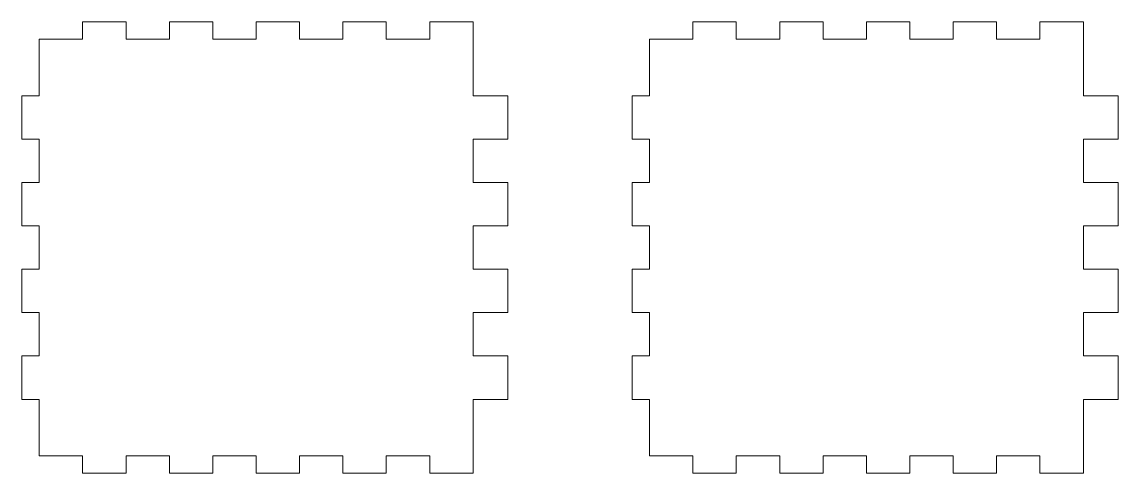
# Model space of a CAD drawing. Header units: millimetres. Extents: x 13 to 265, y 100 to 204.
import ezdxf

# ---------------------------------------------------------------- set-up
doc = ezdxf.new("R2010")
doc.units = ezdxf.units.MM

# ---------------------------------------------------------------- blocks, each defined once
blk = doc.blocks.new('Block3')
at = {"color": 7, "linetype": 'Continuous', "lineweight": 18}
for p, q in [((26.61, 199.82), (26.61, 203.82)), ((26.61, 203.82), (36.61, 203.82)), ((36.61, 199.82), (36.61, 203.82)), ((46.61, 199.82), (46.61, 203.82)), ((46.61, 203.82), (56.61, 203.82)), ((56.61, 199.82), (56.61, 203.82)), ((66.61, 199.82), (66.61, 203.82)), ((66.61, 203.82), (76.61, 203.82)), ((76.61, 199.82), (76.61, 203.82)), ((86.61, 199.82), (86.61, 203.82)), ((86.61, 203.82), (96.61, 203.82)), ((96.61, 199.82), (96.61, 203.82)), ((106.61, 199.82), (106.61, 203.82)), ((106.61, 203.82), (116.61, 203.82)), ((116.61, 199.82), (116.61, 203.82)), ((16.61, 199.82), (26.61, 199.82)), ((16.61, 199.82), (16.61, 186.82)), ((16.61, 199.82), (16.61, 196.82)), ((36.61, 199.82), (46.61, 199.82)), ((56.61, 199.82), (66.61, 199.82)), ((76.61, 199.82), (86.61, 199.82)), ((96.61, 199.82), (106.61, 199.82)), ((116.61, 199.82), (116.61, 186.82)), ((12.61, 186.82), (12.61, 176.82)), ((16.61, 186.82), (12.61, 186.82)), ((116.61, 186.82), (124.61, 186.82)), ((124.61, 186.82), (124.61, 176.82)), ((16.61, 176.82), (12.61, 176.82)), ((16.61, 176.82), (16.61, 166.82)), ((116.61, 176.82), (124.61, 176.82)), ((116.61, 176.82), (116.61, 166.82)), ((16.61, 166.82), (12.61, 166.82)), ((12.61, 166.82), (12.61, 156.82)), ((116.61, 166.82), (124.61, 166.82)), ((124.61, 166.82), (124.61, 156.82)), ((16.61, 156.82), (12.61, 156.82)), ((16.61, 156.82), (16.61, 146.82)), ((116.61, 156.82), (124.61, 156.82)), ((116.61, 156.82), (116.61, 146.82)), ((16.61, 146.82), (12.61, 146.82)), ((12.61, 146.82), (12.61, 136.82)), ((116.61, 146.82), (124.61, 146.82)), ((124.61, 146.82), (124.61, 136.82)), ((16.61, 136.82), (12.61, 136.82)), ((16.61, 136.82), (16.61, 126.82)), ((116.61, 136.82), (124.61, 136.82)), ((116.61, 136.82), (116.61, 126.82)), ((16.61, 126.82), (12.61, 126.82)), ((12.61, 126.82), (12.61, 116.82)), ((116.61, 126.82), (124.61, 126.82)), ((124.61, 126.82), (124.61, 116.82)), ((16.61, 116.82), (12.61, 116.82)), ((16.61, 116.82), (16.61, 103.82)), ((116.61, 116.82), (116.61, 103.82)), ((116.61, 116.82), (124.61, 116.82)), ((16.61, 103.82), (26.61, 103.82)), ((26.61, 103.82), (26.61, 99.82)), ((36.61, 103.82), (36.61, 99.82)), ((36.61, 103.82), (46.61, 103.82)), ((46.61, 103.82), (46.61, 99.82)), ((56.61, 103.82), (56.61, 99.82)), ((56.61, 103.82), (66.61, 103.82)), ((66.61, 103.82), (66.61, 99.82)), ((76.61, 103.82), (76.61, 99.82)), ((76.61, 103.82), (86.61, 103.82)), ((86.61, 103.82), (86.61, 99.82)), ((96.61, 103.82), (96.61, 99.82)), ((96.61, 103.82), (106.61, 103.82)), ((106.61, 103.82), (106.61, 99.82)), ((116.61, 103.82), (116.61, 99.82)), ((26.61, 99.82), (36.61, 99.82)), ((46.61, 99.82), (56.61, 99.82)), ((66.61, 99.82), (76.61, 99.82)), ((86.61, 99.82), (96.61, 99.82)), ((106.61, 99.82), (116.61, 99.82))]:
    blk.add_line(p, q, dxfattribs=at)
blk = doc.blocks.new('Block4')
at = {"color": 7, "linetype": 'Continuous', "lineweight": 18}
for p, q in [((167.29, 199.82), (167.29, 203.82)), ((177.29, 203.82), (167.29, 203.82)), ((177.29, 199.82), (177.29, 203.82)), ((187.29, 199.82), (187.29, 203.82)), ((197.29, 203.82), (187.29, 203.82)), ((197.29, 199.82), (197.29, 203.82)), ((207.29, 199.82), (207.29, 203.82)), ((217.29, 203.82), (207.29, 203.82)), ((217.29, 199.82), (217.29, 203.82)), ((237.29, 203.82), (227.29, 203.82)), ((227.29, 199.82), (227.29, 203.82)), ((237.29, 199.82), (237.29, 203.82)), ((257.29, 203.82), (247.29, 203.82)), ((247.29, 199.82), (247.29, 203.82)), ((257.29, 199.82), (257.29, 203.82)), ((157.29, 199.82), (157.29, 186.82)), ((167.29, 199.82), (157.29, 199.82)), ((187.29, 199.82), (177.29, 199.82)), ((207.29, 199.82), (197.29, 199.82)), ((227.29, 199.82), (217.29, 199.82)), ((247.29, 199.82), (237.29, 199.82)), ((257.29, 199.82), (257.29, 196.82)), ((257.29, 199.82), (257.29, 186.82)), ((153.29, 186.82), (153.29, 176.82)), ((157.29, 186.82), (153.29, 186.82)), ((257.29, 186.82), (265.29, 186.82)), ((265.29, 186.82), (265.29, 176.82)), ((157.29, 176.82), (153.29, 176.82)), ((157.29, 176.82), (157.29, 166.82)), ((257.29, 176.82), (265.29, 176.82)), ((257.29, 176.82), (257.29, 166.82)), ((157.29, 166.82), (153.29, 166.82)), ((153.29, 166.82), (153.29, 156.82)), ((257.29, 166.82), (265.29, 166.82)), ((265.29, 166.82), (265.29, 156.82)), ((157.29, 156.82), (153.29, 156.82)), ((157.29, 156.82), (157.29, 146.82)), ((257.29, 156.82), (265.29, 156.82)), ((257.29, 156.82), (257.29, 146.82)), ((157.29, 146.82), (153.29, 146.82)), ((153.29, 146.82), (153.29, 136.82)), ((257.29, 146.82), (265.29, 146.82)), ((265.29, 146.82), (265.29, 136.82)), ((157.29, 136.82), (153.29, 136.82)), ((157.29, 136.82), (157.29, 126.82)), ((257.29, 136.82), (265.29, 136.82)), ((257.29, 136.82), (257.29, 126.82)), ((157.29, 126.82), (153.29, 126.82)), ((153.29, 126.82), (153.29, 116.82)), ((257.29, 126.82), (265.29, 126.82)), ((265.29, 126.82), (265.29, 116.82)), ((157.29, 116.82), (153.29, 116.82)), ((157.29, 116.82), (157.29, 103.82)), ((257.29, 116.82), (257.29, 103.82)), ((257.29, 116.82), (265.29, 116.82)), ((167.29, 103.82), (157.29, 103.82)), ((167.29, 103.82), (167.29, 99.82)), ((177.29, 103.82), (177.29, 99.82)), ((187.29, 103.82), (177.29, 103.82)), ((187.29, 103.82), (187.29, 99.82)), ((197.29, 103.82), (197.29, 99.82)), ((207.29, 103.82), (197.29, 103.82)), ((207.29, 103.82), (207.29, 99.82)), ((217.29, 103.82), (217.29, 99.82)), ((227.29, 103.82), (217.29, 103.82)), ((227.29, 103.82), (227.29, 99.82)), ((237.29, 103.82), (237.29, 99.82)), ((247.29, 103.82), (237.29, 103.82)), ((247.29, 103.82), (247.29, 99.82)), ((257.29, 103.82), (257.29, 99.82)), ((177.29, 99.82), (167.29, 99.82)), ((197.29, 99.82), (187.29, 99.82)), ((217.29, 99.82), (207.29, 99.82)), ((237.29, 99.82), (227.29, 99.82)), ((257.29, 99.82), (247.29, 99.82))]:
    blk.add_line(p, q, dxfattribs=at)

msp = doc.modelspace()

# ---------------------------------------------------------------- block references
at = {"color": 7, "linetype": 'Continuous'}
for name in ['Block3', 'Block4']:
    msp.add_blockref(name, (0, 0), dxfattribs=at)

doc.saveas('drawing.dxf')
